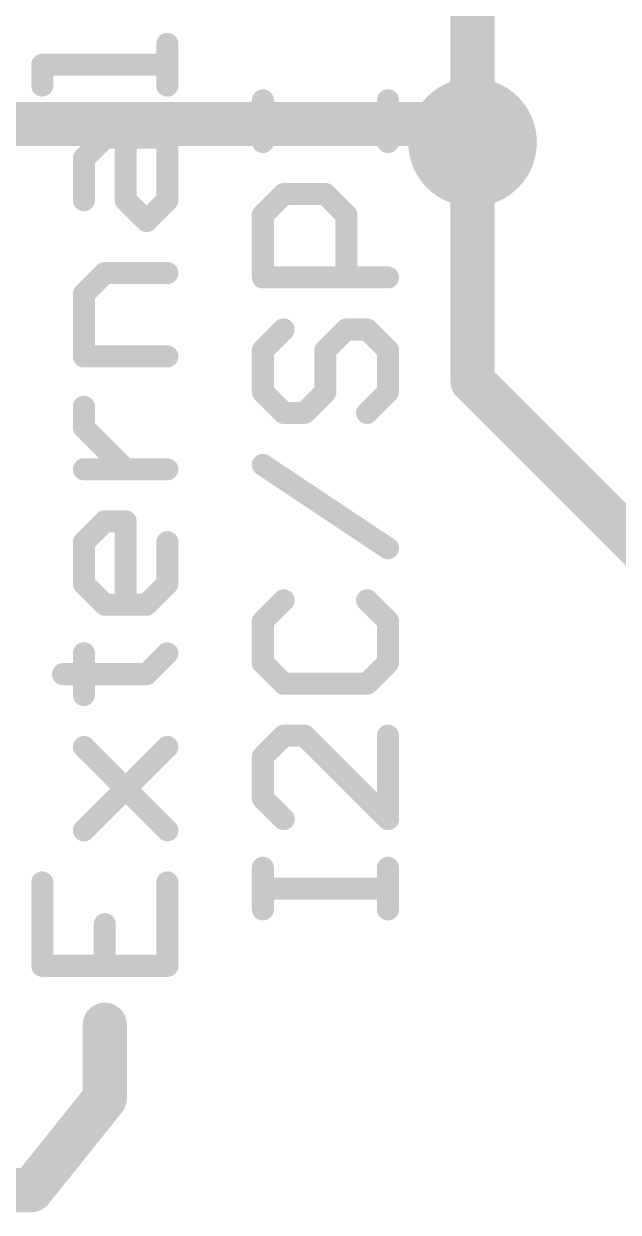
# Model space of a CAD drawing. Extents: x -6.4 to 50.9, y -4.9 to 29.2.
# Drawn here: x 40.59 to 44.69, y 6.45 to 14.66 of the extents above; entities that cross this region are included whole.
import ezdxf

# ---------------------------------------------------------------- set-up
doc = ezdxf.new("R2010")
doc.units = 0
for name, color, linetype in [('1', 12, 'CONTINUOUS'), ('16', 5, 'CONTINUOUS'), ('18', 110, 'CONTINUOUS'), ('21', 40, 'CONTINUOUS')]:
    doc.layers.add(name, color=color, linetype=linetype)

# ---------------------------------------------------------------- blocks, each defined once
blk = doc.blocks.new('ROUNDV')
at = {"const_width": 0.5}
blk.add_lwpolyline([(0, -0.25, 1), (0, 0.25, 1), (0, -0.25)], format="xyb", dxfattribs=at)

msp = doc.modelspace()

# ---------------------------------------------------------------- linework, layer by layer
at = {"layer": '1', "const_width": 0.3048}
for points in [[(43.688, 14.898), (43.688, 13.843)], [(43.688, 12.192), (43.688, 13.843)], [(44.95, 10.93), (43.688, 12.192)]]:
    msp.add_lwpolyline(points, dxfattribs=at)
at = {"layer": '1', "const_width": 0.1524}
for points in [[(43.7642, 13.843, 1), (43.6118, 13.843)], [(43.6118, 13.843, 1), (43.7642, 13.843)], [(43.7419, 12.2459, 1), (43.6341, 12.1381)], [(43.6118, 12.192, 1), (43.7642, 12.192)]]:
    msp.add_lwpolyline(points, format="xyb", dxfattribs=at)
at = {"layer": '16', "const_width": 0.3048}
for points in [[(43.561, 13.97), (35.687, 13.97)], [(43.561, 13.97), (43.688, 13.843)]]:
    msp.add_lwpolyline(points, dxfattribs=at)
at = {"layer": '16', "const_width": 0.1524}
for points in [[(43.6149, 14.0239, 1), (43.5071, 13.9161)], [(43.561, 13.8938, 1), (43.561, 14.0462)], [(43.6341, 13.7891, 1), (43.7419, 13.8969)]]:
    msp.add_lwpolyline(points, format="xyb", dxfattribs=at)
at = {"layer": '21'}
for points, const_width in [([(41.5798, 14.2348), (41.5798, 14.5229)], 0.1524), ([(40.7155, 14.2348), (40.7155, 14.3788)], 0.1524), ([(40.7155, 14.3788), (41.5798, 14.3788)], 0.1524), ([(42.2395, 13.845), (42.2395, 14.1331)], 0.1524), ([(43.1038, 13.845), (43.1038, 14.1331)], 0.1524), ([(43.1038, 13.9891), (42.2395, 13.9891)], 0.1524), ([(41.0036, 13.7314), (41.1476, 13.8755)], 0.1524), ([(41.1476, 13.8755), (41.5798, 13.8755)], 0.1524), ([(41.2917, 13.4433), (41.2917, 13.8755)], 0.1524), ([(41.5798, 13.8755), (41.5798, 13.4433)], 0.1524), ([(41.0036, 13.4433), (41.0036, 13.7314)], 0.1524), ([(42.2395, 13.3416), (42.3835, 13.4857)], 0.1524), ([(42.3835, 13.4857), (42.6716, 13.4857)], 0.1524), ([(42.6716, 13.4857), (42.8157, 13.3416)], 0.1524), ([(41.4357, 13.2993), (41.2917, 13.4433)], 0.1524), ([(41.5798, 13.4433), (41.4357, 13.2993)], 0.1524), ([(42.2395, 12.9095), (42.2395, 13.3416)], 0.1524), ([(42.8157, 13.3416), (42.8157, 12.9095)], 0.1524), ([(41.0036, 12.7959), (41.1476, 12.94)], 0.1524), ([(41.1476, 12.94), (41.5798, 12.94)], 0.1524), ([(43.1038, 12.9095), (42.2395, 12.9095)], 0.1524), ([(41.0036, 12.3638), (41.0036, 12.7959)], 0.1524), ([(42.3835, 12.5502), (42.2395, 12.4061)], 0.1524), ([(42.6716, 12.4061), (42.8157, 12.5502)], 0.1524), ([(42.8157, 12.5502), (42.9597, 12.5502)], 0.1524), ([(42.9597, 12.5502), (43.1038, 12.4061)], 0.1524), ([(42.2395, 12.4061), (42.2395, 12.118)], 0.1524), ([(42.6716, 12.118), (42.6716, 12.4061)], 0.1524), ([(43.1038, 12.4061), (43.1038, 12.118)], 0.1524), ([(41.5798, 12.3638), (41.0036, 12.3638)], 0.1524), ([(42.2395, 12.118), (42.3835, 11.974)], 0.1524), ([(42.5276, 11.974), (42.6716, 12.118)], 0.1524), ([(43.1038, 12.118), (42.9597, 11.974)], 0.1524), ([(41.0036, 11.8723), (41.0036, 12.0163)], 0.1524), ([(42.3835, 11.974), (42.5276, 11.974)], 0.1524), ([(41.2917, 11.5842), (41.0036, 11.8723)], 0.1524), ([(41.5798, 11.5842), (41.0036, 11.5842)], 0.1524), ([(43.1038, 11.0384), (42.2395, 11.6147)], 0.1524), ([(41.0036, 11.0808), (41.1476, 11.2249)], 0.1524), ([(41.1476, 11.2249), (41.2917, 11.2249)], 0.1524), ([(41.2917, 11.2249), (41.2917, 10.6486)], 0.1524), ([(41.0036, 10.7927), (41.0036, 11.0808)], 0.1524), ([(41.5798, 11.0808), (41.5798, 10.7927)], 0.1524), ([(41.1476, 10.6486), (41.0036, 10.7927)], 0.1524), ([(41.5798, 10.7927), (41.4357, 10.6486)], 0.1524), ([(41.4357, 10.6486), (41.1476, 10.6486)], 0.1524), ([(42.3835, 10.6791), (42.2395, 10.5351)], 0.1524), ([(43.1038, 10.5351), (42.9597, 10.6791)], 0.1524), ([(42.2395, 10.5351), (42.2395, 10.247)], 0.1524), ([(43.1038, 10.247), (43.1038, 10.5351)], 0.1524), ([(41.0036, 10.025), (41.0036, 10.3131)], 0.1524), ([(41.4357, 10.169), (41.5798, 10.3131)], 0.1524), ([(42.2395, 10.247), (42.3835, 10.1029)], 0.1524), ([(42.9597, 10.1029), (43.1038, 10.247)], 0.1524), ([(40.8595, 10.169), (41.4357, 10.169)], 0.1524), ([(42.3835, 10.1029), (42.9597, 10.1029)], 0.1524), ([(42.3835, 9.7436), (42.2395, 9.5996)], 0.1524), ([(42.5276, 9.7436), (42.3835, 9.7436)], 0.1524), ([(43.1038, 9.1674), (42.5276, 9.7436)], 0.1524), ([(43.1038, 9.7436), (43.1038, 9.1674)], 0.1524), ([(41.0036, 9.0894), (41.5798, 9.6657)], 0.1524), ([(41.5798, 9.0894), (41.0036, 9.6657)], 0.1524), ([(42.2395, 9.5996), (42.2395, 9.3115)], 0.1524), ([(42.2395, 9.3115), (42.3835, 9.1674)], 0.1524), ([(42.2395, 8.5437), (42.2395, 8.8318)], 0.1524), ([(43.1038, 8.5437), (43.1038, 8.8318)], 0.1524), ([(40.7155, 8.7301), (40.7155, 8.1539)], 0.1524), ([(41.5798, 8.1539), (41.5798, 8.7301)], 0.1524), ([(43.1038, 8.6878), (42.2395, 8.6878)], 0.1524), ([(41.1476, 8.1539), (41.1476, 8.442)], 0.1524), ([(40.7155, 8.1539), (41.5798, 8.1539)], 0.1524), ([(41.148, 7.239), (41.148, 7.747)], 0.3048), ([(40.64, 6.604), (41.148, 7.239)], 0.3048), ([(37.846, 6.604), (40.64, 6.604)], 0.3048)]:
    msp.add_lwpolyline(points, dxfattribs=dict(at, const_width=const_width))
for points, const_width in [([(41.6179, 14.5229, 1), (41.5417, 14.5229)], 0.0762), ([(40.7536, 14.3788, 1), (40.6774, 14.3788)], 0.0762), ([(40.7155, 14.4169, 1), (40.7155, 14.3407)], 0.0762), ([(41.5798, 14.3407, 1), (41.5798, 14.4169)], 0.0762), ([(40.6774, 14.2348, 1), (40.7536, 14.2348)], 0.0762), ([(41.5417, 14.2348, 1), (41.6179, 14.2348)], 0.0762), ([(42.2776, 14.1331, 1), (42.2014, 14.1331)], 0.0762), ([(43.1419, 14.1331, 1), (43.0657, 14.1331)], 0.0762), ([(42.2395, 14.0272, 1), (42.2395, 13.951)], 0.0762), ([(43.1038, 13.951, 1), (43.1038, 14.0272)], 0.0762), ([(41.1476, 13.9136, 1), (41.1476, 13.8374)], 0.0762), ([(41.1746, 13.8486, 1), (41.1207, 13.9024)], 0.0762), ([(41.3298, 13.8755, 1), (41.2536, 13.8755)], 0.0762), ([(41.6179, 13.8755, 1), (41.5417, 13.8755)], 0.0762), ([(41.5798, 13.8374, 1), (41.5798, 13.9136)], 0.0762), ([(42.2014, 13.845, 1), (42.2776, 13.845)], 0.0762), ([(43.0657, 13.845, 1), (43.1419, 13.845)], 0.0762), ([(40.9766, 13.7584, 1), (41.0305, 13.7045)], 0.0762), ([(41.0417, 13.7314, 1), (40.9655, 13.7314)], 0.0762), ([(42.3835, 13.5238, 1), (42.3835, 13.4476)], 0.0762), ([(42.4105, 13.4588, 1), (42.3566, 13.5126)], 0.0762), ([(42.6986, 13.5126, 1), (42.6447, 13.4588)], 0.0762), ([(42.6716, 13.4476, 1), (42.6716, 13.5238)], 0.0762), ([(40.9655, 13.4433, 1), (41.0417, 13.4433)], 0.0762), ([(41.3186, 13.4703, 1), (41.2647, 13.4164)], 0.0762), ([(41.2536, 13.4433, 1), (41.3298, 13.4433)], 0.0762), ([(41.5417, 13.4433, 1), (41.6179, 13.4433)], 0.0762), ([(41.6067, 13.4164, 1), (41.5529, 13.4703)], 0.0762), ([(42.2125, 13.3686, 1), (42.2664, 13.3147)], 0.0762), ([(42.2776, 13.3416, 1), (42.2014, 13.3416)], 0.0762), ([(42.8538, 13.3416, 1), (42.7776, 13.3416)], 0.0762), ([(42.7887, 13.3147, 1), (42.8426, 13.3686)], 0.0762), ([(41.4088, 13.3262, 1), (41.4627, 13.2723)], 0.0762), ([(41.4088, 13.2723, 1), (41.4627, 13.3262)], 0.0762), ([(41.1476, 12.9781, 1), (41.1476, 12.9019)], 0.0762), ([(41.1746, 12.913, 1), (41.1207, 12.9669)], 0.0762), ([(41.5798, 12.9019, 1), (41.5798, 12.9781)], 0.0762), ([(42.2395, 12.9476, 1), (42.2395, 12.8714)], 0.0762), ([(43.1038, 12.8714, 1), (43.1038, 12.9476)], 0.0762), ([(42.2014, 12.9095, 1), (42.2776, 12.9095)], 0.0762), ([(42.7776, 12.9095, 1), (42.8538, 12.9095)], 0.0762), ([(40.9766, 12.8229, 1), (41.0305, 12.769)], 0.0762), ([(41.0417, 12.7959, 1), (40.9655, 12.7959)], 0.0762), ([(42.4105, 12.5232, 1), (42.3566, 12.5771)], 0.0762), ([(42.8157, 12.5883, 1), (42.8157, 12.5121)], 0.0762), ([(42.8426, 12.5232, 1), (42.7887, 12.5771)], 0.0762), ([(42.9867, 12.5771, 1), (42.9328, 12.5232)], 0.0762), ([(42.9597, 12.5121, 1), (42.9597, 12.5883)], 0.0762), ([(42.2776, 12.4061, 1), (42.2014, 12.4061)], 0.0762), ([(42.7097, 12.4061, 1), (42.6335, 12.4061)], 0.0762), ([(43.1419, 12.4061, 1), (43.0657, 12.4061)], 0.0762), ([(41.0036, 12.4019, 1), (41.0036, 12.3257)], 0.0762), ([(40.9655, 12.3638, 1), (41.0417, 12.3638)], 0.0762), ([(41.5798, 12.3257, 1), (41.5798, 12.4019)], 0.0762), ([(42.2125, 12.4331, 1), (42.2664, 12.3792)], 0.0762), ([(42.6447, 12.4331, 1), (42.6986, 12.3792)], 0.0762), ([(43.0769, 12.3792, 1), (43.1307, 12.4331)], 0.0762), ([(42.2664, 12.145, 1), (42.2125, 12.0911)], 0.0762), ([(42.2014, 12.118, 1), (42.2776, 12.118)], 0.0762), ([(42.6335, 12.118, 1), (42.7097, 12.118)], 0.0762), ([(42.6986, 12.0911, 1), (42.6447, 12.145)], 0.0762), ([(43.0657, 12.118, 1), (43.1419, 12.118)], 0.0762), ([(43.1307, 12.0911, 1), (43.0769, 12.145)], 0.0762), ([(41.0417, 12.0163, 1), (40.9655, 12.0163)], 0.0762), ([(42.3835, 12.0121, 1), (42.3835, 11.9359)], 0.0762), ([(42.3566, 11.947, 1), (42.4105, 12.0009)], 0.0762), ([(42.5006, 12.0009, 1), (42.5545, 11.947)], 0.0762), ([(42.5276, 11.9359, 1), (42.5276, 12.0121)], 0.0762), ([(42.9328, 12.0009, 1), (42.9867, 11.947)], 0.0762), ([(41.0305, 11.8992, 1), (40.9766, 11.8453)], 0.0762), ([(40.9655, 11.8723, 1), (41.0417, 11.8723)], 0.0762), ([(41.0036, 11.6223, 1), (41.0036, 11.5461)], 0.0762), ([(41.5798, 11.5461, 1), (41.5798, 11.6223)], 0.0762), ([(42.2606, 11.6464, 1), (42.2183, 11.583)], 0.0762), ([(41.2647, 11.5572, 1), (41.3186, 11.6111)], 0.0762), ([(41.1476, 11.263, 1), (41.1476, 11.1868)], 0.0762), ([(41.1746, 11.1979, 1), (41.1207, 11.2518)], 0.0762), ([(41.3298, 11.2249, 1), (41.2536, 11.2249)], 0.0762), ([(41.2917, 11.1868, 1), (41.2917, 11.263)], 0.0762), ([(41.0417, 11.0808, 1), (40.9655, 11.0808)], 0.0762), ([(40.9766, 11.1077, 1), (41.0305, 11.0539)], 0.0762), ([(41.6179, 11.0808, 1), (41.5417, 11.0808)], 0.0762), ([(43.0827, 11.0067, 1), (43.1249, 11.0701)], 0.0762), ([(41.0305, 10.8196, 1), (40.9766, 10.7658)], 0.0762), ([(41.6067, 10.7658, 1), (41.5529, 10.8196)], 0.0762), ([(40.9655, 10.7927, 1), (41.0417, 10.7927)], 0.0762), ([(41.5417, 10.7927, 1), (41.6179, 10.7927)], 0.0762), ([(41.1476, 10.6867, 1), (41.1476, 10.6105)], 0.0762), ([(41.1207, 10.6217, 1), (41.1746, 10.6756)], 0.0762), ([(41.2536, 10.6486, 1), (41.3298, 10.6486)], 0.0762), ([(41.4088, 10.6756, 1), (41.4627, 10.6217)], 0.0762), ([(41.4357, 10.6105, 1), (41.4357, 10.6867)], 0.0762), ([(42.4105, 10.6522, 1), (42.3566, 10.7061)], 0.0762), ([(42.9867, 10.7061, 1), (42.9328, 10.6522)], 0.0762), ([(42.2125, 10.562, 1), (42.2664, 10.5081)], 0.0762), ([(42.2776, 10.5351, 1), (42.2014, 10.5351)], 0.0762), ([(43.1419, 10.5351, 1), (43.0657, 10.5351)], 0.0762), ([(43.0769, 10.5081, 1), (43.1307, 10.562)], 0.0762), ([(41.0417, 10.3131, 1), (40.9655, 10.3131)], 0.0762), ([(41.6067, 10.2861, 1), (41.5529, 10.34)], 0.0762), ([(42.2664, 10.2739, 1), (42.2125, 10.22)], 0.0762), ([(42.2014, 10.247, 1), (42.2776, 10.247)], 0.0762), ([(43.0657, 10.247, 1), (43.1419, 10.247)], 0.0762), ([(43.1307, 10.22, 1), (43.0769, 10.2739)], 0.0762), ([(40.8595, 10.2071, 1), (40.8595, 10.1309)], 0.0762), ([(41.4088, 10.196, 1), (41.4627, 10.1421)], 0.0762), ([(41.4357, 10.1309, 1), (41.4357, 10.2071)], 0.0762), ([(42.3835, 10.141, 1), (42.3835, 10.0648)], 0.0762), ([(42.3566, 10.076, 1), (42.4105, 10.1299)], 0.0762), ([(42.9328, 10.1299, 1), (42.9867, 10.076)], 0.0762), ([(42.9597, 10.0648, 1), (42.9597, 10.141)], 0.0762), ([(40.9655, 10.025, 1), (41.0417, 10.025)], 0.0762), ([(42.3835, 9.7817, 1), (42.3835, 9.7055)], 0.0762), ([(42.4105, 9.7167, 1), (42.3566, 9.7706)], 0.0762), ([(42.5545, 9.7706, 1), (42.5006, 9.7167)], 0.0762), ([(42.5276, 9.7055, 1), (42.5276, 9.7817)], 0.0762), ([(43.1419, 9.7436, 1), (43.0657, 9.7436)], 0.0762), ([(41.0305, 9.6926, 1), (40.9766, 9.6387)], 0.0762), ([(41.6067, 9.6387, 1), (41.5529, 9.6926)], 0.0762), ([(42.2125, 9.6265, 1), (42.2664, 9.5726)], 0.0762), ([(42.2776, 9.5996, 1), (42.2014, 9.5996)], 0.0762), ([(42.2664, 9.3384, 1), (42.2125, 9.2845)], 0.0762), ([(42.2014, 9.3115, 1), (42.2776, 9.3115)], 0.0762), ([(42.3566, 9.1405, 1), (42.4105, 9.1943)], 0.0762), ([(43.0657, 9.1674, 1), (43.1419, 9.1674)], 0.0762), ([(43.0769, 9.1405, 1), (43.1307, 9.1943)], 0.0762), ([(40.9766, 9.1164, 1), (41.0305, 9.0625)], 0.0762), ([(41.5529, 9.0625, 1), (41.6067, 9.1164)], 0.0762), ([(42.2776, 8.8318, 1), (42.2014, 8.8318)], 0.0762), ([(43.1419, 8.8318, 1), (43.0657, 8.8318)], 0.0762), ([(40.7536, 8.7301, 1), (40.6774, 8.7301)], 0.0762), ([(41.6179, 8.7301, 1), (41.5417, 8.7301)], 0.0762), ([(42.2395, 8.7259, 1), (42.2395, 8.6497)], 0.0762), ([(43.1038, 8.6497, 1), (43.1038, 8.7259)], 0.0762), ([(42.2014, 8.5437, 1), (42.2776, 8.5437)], 0.0762), ([(43.0657, 8.5437, 1), (43.1419, 8.5437)], 0.0762), ([(41.1857, 8.442, 1), (41.1095, 8.442)], 0.0762), ([(40.7155, 8.192, 1), (40.7155, 8.1158)], 0.0762), ([(41.5798, 8.1158, 1), (41.5798, 8.192)], 0.0762), ([(40.6774, 8.1539, 1), (40.7536, 8.1539)], 0.0762), ([(41.1095, 8.1539, 1), (41.1857, 8.1539)], 0.0762), ([(41.5417, 8.1539, 1), (41.6179, 8.1539)], 0.0762), ([(41.2242, 7.747, 1), (41.0718, 7.747)], 0.1524), ([(41.2075, 7.1914, 1), (41.0885, 7.2866)], 0.1524), ([(41.0718, 7.239, 1), (41.2242, 7.239)], 0.1524), ([(40.64, 6.5278, 1), (40.64, 6.6802)], 0.1524), ([(40.5805, 6.6516, 1), (40.6995, 6.5564)], 0.1524)]:
    msp.add_lwpolyline(points, format="xyb", dxfattribs=dict(at, const_width=const_width))

# ---------------------------------------------------------------- block references
at = {"layer": '18', "xscale": 0.889, "yscale": 0.889}
msp.add_blockref('ROUNDV', (43.688, 13.843), dxfattribs=at)
msp.add_blockref('ROUNDV', (43.688, 13.843), dxfattribs=at)

doc.saveas('drawing.dxf')
